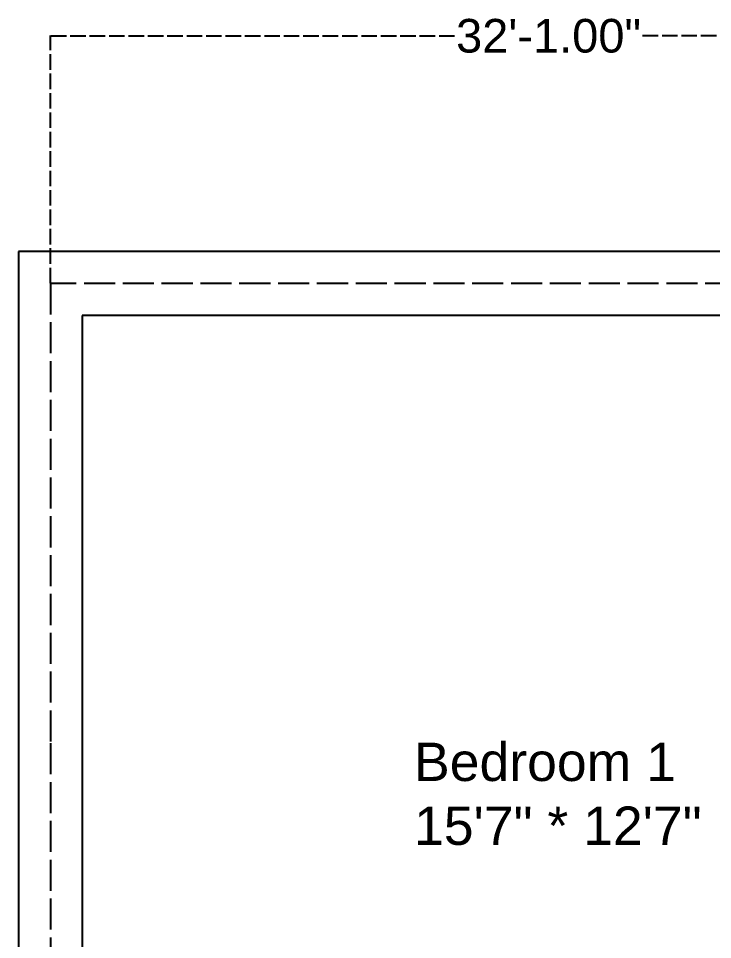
# Model space of a CAD drawing. Header units: inches. Extents: x 263 to 9351, y -3 to 2029.
# Drawn here: x 815.3 to 1083.5, y 1673.2 to 2029.1 of the extents above; entities that cross this region are included whole.
import ezdxf

# ---------------------------------------------------------------- set-up
doc = ezdxf.new("R2010")
doc.units = ezdxf.units.IN
doc.header["$MEASUREMENT"] = 0
doc.linetypes.add('ACAD_ISO02W100', pattern=[15, 12, -3])
doc.styles.get("Standard").update_dxf_attribs({"font": 'arial.ttf'})
doc.dimstyles.get("Standard").update_dxf_attribs({"dimtxt": 0.98, "dimasz": 0.18, "dimexe": 0.18, "dimexo": 0.0625, "dimgap": 0.09, "dimtad": 0, "dimtih": 1, "dimtoh": 1, "dimzin": 0, "dimdsep": 46, "dimlunit": 3, "dimtxsty": 'Standard', "dimcen": 0.09, "dimaunit": 1, "dimadec": 0, "dimazin": 0, "dimtfac": 1.95, "dimtofl": 0, "dimtmove": 0, "dimatfit": 3, "dimfxl": 1, "dimtolj": 1, "dimtzin": 0, "dimarcsym": 0})

# ---------------------------------------------------------------- blocks, each defined once
blk = doc.blocks.new('*D7')
at = {"color": 0, "linetype": 'ACAD_ISO02W100', "lineweight": -2, "ltscale": 0.5, "transparency": 16777216}
for p, q in [((827.69, 1926.79), (827.69, 2022.51)), ((827.87, 2022.33), (985.15, 2022.33)), ((1212.51, 2022.33), (1055.23, 2022.33)), ((1212.69, 1926.79), (1212.69, 2022.51))]:
    blk.add_line(p, q, dxfattribs=at)
at = {"color": 0, "linetype": 'ACAD_ISO02W100', "lineweight": 50, "ltscale": 0.5, "transparency": 16777216}
for points in [[(827.87, 2022.36), (827.87, 2022.3), (827.69, 2022.33)], [(1212.51, 2022.36), (1212.51, 2022.3), (1212.69, 2022.33)]]:
    blk.add_solid(points, dxfattribs=at)
at = {"layer": 'Defpoints', "color": 0, "linetype": 'ACAD_ISO02W100', "lineweight": 50, "ltscale": 0.5, "transparency": 16777216}
for p in [(1212.69, 2022.33), (827.69, 1926.72), (1212.69, 1926.72)]:
    blk.add_point(p, dxfattribs=at)
at = {"color": 0, "linetype": 'ACAD_ISO02W100', "lineweight": 50, "ltscale": 0.5, "transparency": 16777216, "insert": (1020.19, 2022.33), "char_height": 0.98, "attachment_point": 5}
blk.add_mtext('\\A1;{\\H13.26531x;32\'-1.00"}', dxfattribs=at)

msp = doc.modelspace()

# ---------------------------------------------------------------- linework, layer by layer
for p, q in [((1225.029, 1939.065), (815.347, 1939.065)), ((815.347, 1939.065), (815.347, 1749.031)), ((1200.349, 1914.385), (840.026, 1914.385)), ((1200.349, 1914.385), (840.026, 1914.385)), ((1200.349, 1914.385), (840.026, 1914.385)), ((840.026, 1914.385), (840.026, 1749.031)), ((815.347, 1749.031), (815.347, 1529.382)), ((840.026, 1749.031), (840.026, 1529.382))]:
    msp.add_line(p, q)
at = {"linetype": 'ACAD_ISO02W100'}
for p, q in [((1212.689, 1926.725), (827.687, 1926.725)), ((827.687, 1926.725), (827.687, 1749.031)), ((827.687, 1749.031), (827.687, 1529.382))]:
    msp.add_line(p, q, dxfattribs=at)

# ---------------------------------------------------------------- texts
at = {"insert": (968.191, 1749.261), "char_height": 14.8078, "attachment_point": 1}
msp.add_mtext_dynamic_manual_height_columns('Bedroom 1\\P15\'7" * 12\'7"', width=113.91262, gutter_width=2.468, heights=[0], dxfattribs=at)

# ---------------------------------------------------------------- dimensions: what is measured, and where the dimension line sits
at = {"color": 1, "linetype": 'ACAD_ISO02W100', "lineweight": 50, "ltscale": 0.5}
dim = msp.add_linear_dim(base=(1212.689, 2022.332), p1=(827.687, 1926.725), p2=(1212.689, 1926.725), text='{\\H13.26531x;<>}', dimstyle='Standard', dxfattribs=at)
dim.commit()
dim.dimension.update_dxf_attribs({"geometry": '*D7', "text_midpoint": (1020.188, 2022.332)})

doc.saveas('drawing.dxf')
